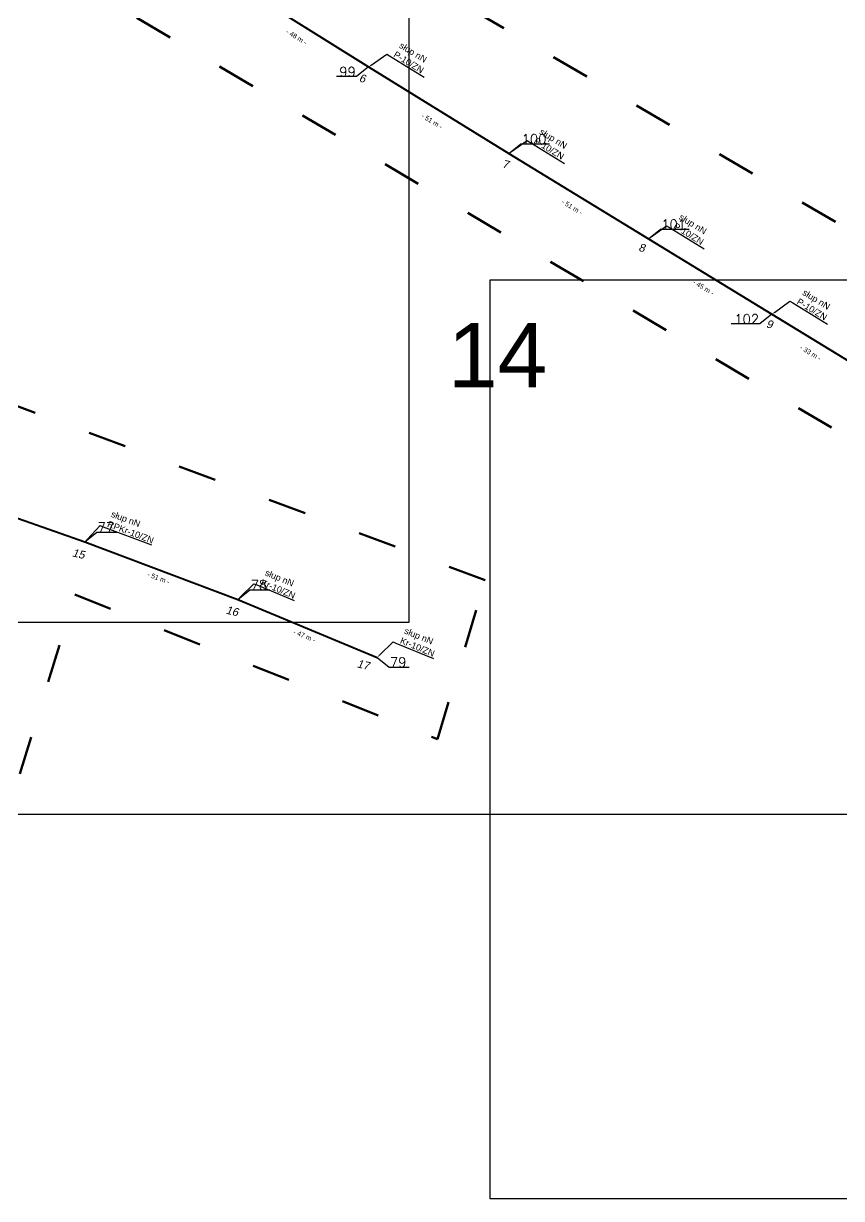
# Model space of a CAD drawing. Header units: metres. Extents: x 7540627 to 7542972, y 5787273 to 5789259.
# Drawn here: x 7542431 to 7542686.7, y 5788113.3 to 5788480.3 of the extents above; entities that cross this region are included whole.
import ezdxf
from ezdxf import colors
from ezdxf.entities.mleader import LeaderData, LeaderLine
from ezdxf.math import Vec2, Vec3

# ---------------------------------------------------------------- set-up
doc = ezdxf.new("R2010")
doc.units = ezdxf.units.M
doc.header["$MEASUREMENT"] = 0
doc.linetypes.add('ACAD_ISO03W100', pattern=[30, 12, -18])
for name, color, linetype, lineweight in [('!TELE', 30, 'Continuous', 40), ('!trafo', 6, 'ACAD_ISO03W100', 50), ('_numery slupow etap 4 cz. 2', 7, 'Continuous', 40)]:
    doc.layers.add(name, color=color, linetype=linetype, lineweight=lineweight)
for name, color, linetype in [('!wymiary', 7, 'Continuous'), ('_MM opisy', 7, 'Continuous'), ('makro-numeracja-punktow', 7, 'Continuous')]:
    doc.layers.add(name, color=color, linetype=linetype)
doc.layers.add('WT_arkusze', color=1, linetype='Continuous', plot=False)
doc.styles.add('GeodText', font='romans.shx')
doc.styles.get("Standard").update_dxf_attribs({"font": 'arial.ttf'})
doc.dimstyles.new('opis linie', dxfattribs={"dimtxt": 1.5, "dimasz": 2.5, "dimexe": 1.25, "dimexo": 0.625, "dimgap": 2.5, "dimtad": 4, "dimdec": 0, "dimtxsty": 'Standard', "dimcen": 2.5, "dimse1": 1, "dimse2": 1, "dimsd1": 1, "dimsd2": 1, "dimclrt": 256, "dimazin": 3, "dimtfac": 1, "dimtdec": 0, "dimtmove": 0, "dimatfit": 3, "dimtfill": 1})
doc.dimstyles.get("Standard").update_dxf_attribs({"dimtxt": 2.5, "dimasz": 2.5, "dimexe": 1.25, "dimexo": 0.625, "dimtad": 1, "dimtxsty": 'Standard', "dimcen": 2.5, "dimazin": 3, "dimtfac": 1, "dimtmove": 0, "dimatfit": 3})

# ---------------------------------------------------------------- blocks, each defined once
blk = doc.blocks.new('*D192')
at = {"layer": '!wymiary', "insert": (7542518.86, 5788289.07), "char_height": 1.5, "attachment_point": 5, "rotation": 337.3664, "bg_fill": 3, "box_fill_scale": 1.25, "bg_fill_color": 257, "bg_fill_transparency": 0}
blk.add_mtext('\\A1;- 47 m -', dxfattribs=at)
blk = doc.blocks.new('*D193')
at = {"layer": '!wymiary', "insert": (7542473.26, 5788307.1), "char_height": 1.5, "attachment_point": 5, "rotation": 339.3736, "bg_fill": 3, "box_fill_scale": 1.25, "bg_fill_color": 257, "bg_fill_transparency": 0}
blk.add_mtext('\\A1;- 51 m -', dxfattribs=at)
blk = doc.blocks.new('*D194')
at = {"layer": '!wymiary', "insert": (7542425.66, 5788324.37), "char_height": 1.5, "attachment_point": 5, "rotation": 340.7547, "bg_fill": 3, "box_fill_scale": 1.25, "bg_fill_color": 257, "bg_fill_transparency": 0}
blk.add_mtext('\\A1;- 50 m -', dxfattribs=at)
blk = doc.blocks.new('*D221')
at = {"layer": '!wymiary', "insert": (7542516.37, 5788476.11), "char_height": 1.5, "attachment_point": 5, "rotation": 327.9455, "bg_fill": 3, "box_fill_scale": 1.25, "bg_fill_color": 257, "bg_fill_transparency": 0}
blk.add_mtext('\\A1;- 48 m -', dxfattribs=at)
blk = doc.blocks.new('*D222')
at = {"layer": '!wymiary', "insert": (7542558.72, 5788449.82), "char_height": 1.5, "attachment_point": 5, "rotation": 328.3861, "bg_fill": 3, "box_fill_scale": 1.25, "bg_fill_color": 257, "bg_fill_transparency": 0}
blk.add_mtext('\\A1;- 51 m -', dxfattribs=at)
blk = doc.blocks.new('*D223')
at = {"layer": '!wymiary', "insert": (7542602.48, 5788422.99), "char_height": 1.5, "attachment_point": 5, "rotation": 328.575, "bg_fill": 3, "box_fill_scale": 1.25, "bg_fill_color": 257, "bg_fill_transparency": 0}
blk.add_mtext('\\A1;- 51 m -', dxfattribs=at)
blk = doc.blocks.new('*D224')
at = {"layer": '!wymiary', "insert": (7542643.58, 5788397.87), "char_height": 1.5, "attachment_point": 5, "rotation": 328.5632, "bg_fill": 3, "box_fill_scale": 1.25, "bg_fill_color": 257, "bg_fill_transparency": 0}
blk.add_mtext('\\A1;- 45 m -', dxfattribs=at)
blk = doc.blocks.new('*D225')
at = {"layer": '!wymiary', "insert": (7542677.02, 5788377.45), "char_height": 1.5, "attachment_point": 5, "rotation": 328.6233, "bg_fill": 3, "box_fill_scale": 1.25, "bg_fill_color": 257, "bg_fill_transparency": 0}
blk.add_mtext('\\A1;- 33 m -', dxfattribs=at)

msp = doc.modelspace()

# ---------------------------------------------------------------- linework, layer by layer
at = {"layer": '!TELE'}
for points in [[(7542116.06, 5788604.01), (7542140.65, 5788598.81), (7542170.62, 5788592.6), (7542199.43, 5788586.71), (7542229.31, 5788580.48), (7542259.1, 5788574.41), (7542313.14, 5788560.67), (7542360.54, 5788543.14), (7542409.89, 5788524.88), (7542456.63, 5788507.04), (7542498.09, 5788492.29), (7542538.9, 5788466.74), (7542582.75, 5788439.74), (7542626.38, 5788413.08), (7542664.95, 5788389.51), (7542693.27, 5788372.24), (7542726.2, 5788352), (7542759.19, 5788331.72), (7542798.55, 5788307.83), (7542825.46, 5788294.16)], [(7542064.05, 5788472.74), (7542099.77, 5788459.89), (7542137.32, 5788444.87), (7542179.51, 5788429.76), (7542221.05, 5788414.72), (7542257.98, 5788388.01), (7542310.07, 5788368.75), (7542361.27, 5788350.31), (7542402.74, 5788335.04), (7542450.23, 5788318.46), (7542498.05, 5788300.46), (7542541.58, 5788282.31)]]:
    msp.add_lwpolyline(points, dxfattribs=at)

# ---------------------------------------------------------------- texts
at = {"layer": 'WT_arkusze', "insert": (7542579.2, 5788376.73), "char_height": 20, "attachment_point": 5}
msp.add_mtext('14', dxfattribs=at)

# ---------------------------------------------------------------- next in the draw order: leaders
at = {"layer": '_MM opisy'}
ml = msp.add_multileader_mtext('Standard', dxfattribs=at)
ml.set_content('\\pxql;słup nN\\PP-10/ZN', color=256)
ml.set_leader_properties()
ml.build(insert=Vec2(0, 0))
ml.multileader.update_dxf_attribs({"has_text_frame": 1, "text_left_attachment_type": 5, "text_right_attachment_type": 5, "dogleg_length": 1, "arrow_head_size": 1})
ctx = ml.context
ctx.base_point, ctx.char_height, ctx.arrow_head_size, ctx.landing_gap_size, ctx.plane_origin, ctx.plane_x_axis, ctx.plane_y_axis = Vec3(7542545.42, 5788470.25), 2, 1, 1, Vec3(7542539.62, 5788464.63), Vec3(0.8516, -0.524193), Vec3(0.524193, 0.8516)
ctx.left_attachment, ctx.right_attachment = 5, 5
notes = []
notes.append((ctx, [(0, (1, 1, 0), (7542544.57, 5788470.77), (0.8516, -0.524193), 1, [(0, [(7542538.9, 5788466.74), (7542544.57, 5788470.77)], 0, [])])]))
ctx.mtext.insert, ctx.mtext.text_direction, ctx.mtext.rotation, ctx.mtext.flow_direction = Vec3(7542549.3, 5788474.63), Vec3(0.8516, -0.524193), 5.731418, 5
ctx.mtext.has_bg_fill, ctx.mtext.bg_color, ctx.mtext.bg_scale_factor, ctx.mtext.bg_transparency, ctx.mtext.use_window_bg_color = 1, -1023410175, 1, 0, 1
ml = msp.add_multileader_mtext('Standard', dxfattribs=at)
ml.set_content('\\pxql;słup nN\\PP-10/ZN', color=256)
ml.set_leader_properties()
ml.build(insert=Vec2(0, 0))
ml.multileader.update_dxf_attribs({"has_text_frame": 1, "text_left_attachment_type": 5, "text_right_attachment_type": 5, "dogleg_length": 1, "arrow_head_size": 1})
ctx = ml.context
ctx.base_point, ctx.char_height, ctx.arrow_head_size, ctx.landing_gap_size, ctx.plane_origin, ctx.plane_x_axis, ctx.plane_y_axis = Vec3(7542589.26, 5788443.28), 2, 1, 1, Vec3(7542583.48, 5788437.64), Vec3(0.853323, -0.521382), Vec3(0.521382, 0.853323)
ctx.left_attachment, ctx.right_attachment = 5, 5
notes.append((ctx, [(0, (1, 1, 0), (7542588.41, 5788443.8), (0.853323, -0.521382), 1, [(0, [(7542582.75, 5788439.74), (7542588.41, 5788443.8)], 0, [])])]))
ctx.mtext.insert, ctx.mtext.text_direction, ctx.mtext.rotation, ctx.mtext.flow_direction = Vec3(7542593.12, 5788447.68), Vec3(0.853323, -0.521382), 5.734716, 5
ctx.mtext.has_bg_fill, ctx.mtext.bg_color, ctx.mtext.bg_scale_factor, ctx.mtext.bg_transparency, ctx.mtext.use_window_bg_color = 1, -1023410175, 1, 0, 1
ml = msp.add_multileader_mtext('Standard', dxfattribs=at)
ml.set_content('\\pxql;słup nN\\PP-10/ZN', color=256)
ml.set_leader_properties()
ml.build(insert=Vec2(0, 0))
ml.multileader.update_dxf_attribs({"has_text_frame": 1, "text_left_attachment_type": 5, "text_right_attachment_type": 5, "dogleg_length": 1, "arrow_head_size": 1})
ctx = ml.context
ctx.base_point, ctx.char_height, ctx.arrow_head_size, ctx.landing_gap_size, ctx.plane_origin, ctx.plane_x_axis, ctx.plane_y_axis = Vec3(7542632.89, 5788416.62), 2, 1, 1, Vec3(7542627.11, 5788410.98), Vec3(0.853216, -0.521557), Vec3(0.521557, 0.853216)
ctx.left_attachment, ctx.right_attachment = 5, 5
notes.append((ctx, [(0, (1, 1, 0), (7542632.04, 5788417.14), (0.853216, -0.521557), 1, [(0, [(7542626.38, 5788413.08), (7542632.04, 5788417.14)], 0, [])])]))
ctx.mtext.insert, ctx.mtext.text_direction, ctx.mtext.rotation, ctx.mtext.flow_direction = Vec3(7542636.75, 5788421.02), Vec3(0.853216, -0.521557), 5.73451, 5
ctx.mtext.has_bg_fill, ctx.mtext.bg_color, ctx.mtext.bg_scale_factor, ctx.mtext.bg_transparency, ctx.mtext.use_window_bg_color = 1, -1023410175, 1, 0, 1
ml = msp.add_multileader_mtext('Standard', dxfattribs=at)
ml.set_content('\\pxql;słup nN\\PP-10/ZN', color=256)
ml.set_leader_properties()
ml.build(insert=Vec2(0, 0))
ml.multileader.update_dxf_attribs({"has_text_frame": 1, "text_left_attachment_type": 5, "text_right_attachment_type": 5, "dogleg_length": 1, "arrow_head_size": 1})
ctx = ml.context
ctx.base_point, ctx.char_height, ctx.arrow_head_size, ctx.landing_gap_size, ctx.plane_origin, ctx.plane_x_axis, ctx.plane_y_axis = Vec3(7542671.46, 5788393.05), 2, 1, 1, Vec3(7542665.68, 5788387.4), Vec3(0.853762, -0.520663), Vec3(0.520663, 0.853762)
ctx.left_attachment, ctx.right_attachment = 5, 5
notes.append((ctx, [(0, (1, 1, 0), (7542670.6, 5788393.57), (0.853762, -0.520663), 1, [(0, [(7542664.95, 5788389.51), (7542670.6, 5788393.57)], 0, [])])]))
ctx.mtext.insert, ctx.mtext.text_direction, ctx.mtext.rotation, ctx.mtext.flow_direction = Vec3(7542675.31, 5788397.45), Vec3(0.853762, -0.520663), 5.735558, 5
ctx.mtext.has_bg_fill, ctx.mtext.bg_color, ctx.mtext.bg_scale_factor, ctx.mtext.bg_transparency, ctx.mtext.use_window_bg_color = 1, -1023410175, 1, 0, 1
ml = msp.add_multileader_mtext('Standard', dxfattribs=at)
ml.set_content('\\pxql;słup nN\\PRPKr-10/ZN', color=256)
ml.set_leader_properties()
ml.build(insert=Vec2(0, 0))
ml.multileader.update_dxf_attribs({"has_text_frame": 1, "text_left_attachment_type": 5, "text_right_attachment_type": 5, "dogleg_length": 1, "arrow_head_size": 1})
ctx = ml.context
ctx.base_point, ctx.char_height, ctx.arrow_head_size, ctx.landing_gap_size, ctx.plane_origin, ctx.plane_x_axis, ctx.plane_y_axis = Vec3(7542455.96, 5788323.14), 2, 1, 1, Vec3(7542451.34, 5788316.52), Vec3(0.935897, -0.352273), Vec3(0.352273, 0.935897)
ctx.left_attachment, ctx.right_attachment = 5, 5
notes.append((ctx, [(0, (1, 1, 0), (7542455.03, 5788323.5), (0.935897, -0.352273), 1, [(0, [(7542450.23, 5788318.46), (7542455.03, 5788323.5)], 0, [])])]))
ctx.mtext.insert, ctx.mtext.text_direction, ctx.mtext.rotation, ctx.mtext.flow_direction = Vec3(7542458.93, 5788328.19), Vec3(0.935897, -0.352273), 5.923187, 5
ctx.mtext.has_bg_fill, ctx.mtext.bg_color, ctx.mtext.bg_scale_factor, ctx.mtext.bg_transparency, ctx.mtext.use_window_bg_color = 1, -1023410175, 1, 0, 1
ml = msp.add_multileader_mtext('Standard', dxfattribs=at)
ml.set_content('\\pxql;słup nN\\PKr-10/ZN', color=256)
ml.set_leader_properties()
ml.build(insert=Vec2(0, 0))
ml.multileader.update_dxf_attribs({"has_text_frame": 1, "text_left_attachment_type": 5, "text_right_attachment_type": 5, "dogleg_length": 1, "arrow_head_size": 1})
ctx = ml.context
ctx.base_point, ctx.char_height, ctx.arrow_head_size, ctx.landing_gap_size, ctx.plane_origin, ctx.plane_x_axis, ctx.plane_y_axis = Vec3(7542503.94, 5788304.94), 2, 1, 1, Vec3(7542499.09, 5788298.48), Vec3(0.922985, -0.384837), Vec3(0.384837, 0.922985)
ctx.left_attachment, ctx.right_attachment = 5, 5
notes.append((ctx, [(0, (1, 1, 0), (7542503.02, 5788305.33), (0.922985, -0.384837), 1, [(0, [(7542498.05, 5788300.46), (7542503.02, 5788305.33)], 0, [])])]))
ctx.mtext.insert, ctx.mtext.text_direction, ctx.mtext.rotation, ctx.mtext.flow_direction = Vec3(7542507.08, 5788309.88), Vec3(0.922985, -0.384837), 5.888154, 5
ctx.mtext.has_bg_fill, ctx.mtext.bg_color, ctx.mtext.bg_scale_factor, ctx.mtext.bg_transparency, ctx.mtext.use_window_bg_color = 1, -1023410175, 1, 0, 1
for ctx, leaders in notes:
    for number, flags, end, landing, length, lines in leaders:
        leader = LeaderData()
        leader.index, (leader.has_last_leader_line, leader.has_dogleg_vector, leader.attachment_direction) = number, flags
        leader.last_leader_point, leader.dogleg_vector, leader.dogleg_length = Vec3(end), Vec3(landing), length
        for number, points, colour, breaks in lines:
            line = LeaderLine()
            line.index, line.vertices, line.color, line.breaks = number, Vec3.list(points), colors.encode_raw_color(colour), breaks
            leader.lines.append(line)
        ctx.leaders.append(leader)

# ---------------------------------------------------------------- next in the draw order: linework, layer by layer
at = {"layer": '!trafo', "color": 3}
for points in [[(7542069.24, 5788579.5), (7542112.55, 5788543.58), (7542130.04, 5788581.62), (7542466.51, 5788482.09), (7542844.03, 5788259.49), (7542866.16, 5788312.53), (7542503.5, 5788524.2), (7542139.52, 5788630.94), (7542169.31, 5788722.61), (7542104.89, 5788742.32), (7542069.24, 5788579.5)], [(7542375.07, 5788226.43), (7542421.08, 5788217.3), (7542447.12, 5788301.92), (7542560.44, 5788256.8), (7542575.33, 5788306.47), (7542418.48, 5788364.73), (7542250.69, 5788428.57)]]:
    msp.add_lwpolyline(points, dxfattribs=at)

# ---------------------------------------------------------------- next in the draw order: texts
at = {"layer": 'makro-numeracja-punktow', "lineweight": 30, "char_height": 3, "attachment_point": 7, "line_spacing_factor": 0.8, "style": 'GeodText'}
for s, insert in [('100', (7542586.75, 5788442.74)), ('101', (7542630.38, 5788416.08)), ('77', (7542454.23, 5788321.46)), ('78', (7542502.05, 5788303.46))]:
    msp.add_mtext(s, dxfattribs=dict(at, insert=insert))

# ---------------------------------------------------------------- next in the draw order: dimensions: what is measured, and where the dimension line sits
at = {"layer": '!wymiary'}
for p1, p2, picture, middle in [((7542498.09, 5788492.29), (7542538.9, 5788466.74), '*D221', (7542516.37, 5788476.11)), ((7542541.58, 5788282.31), (7542498.05, 5788300.46), '*D192', (7542518.86, 5788289.07))]:
    dim = msp.add_aligned_dim(p1=p1, p2=p2, distance=-0.75, dimstyle='opis linie', dxfattribs=at)
    dim.commit()
    dim.dimension.update_dxf_attribs({"geometry": picture, "text_midpoint": middle})

# ---------------------------------------------------------------- next in the draw order: texts
at = {"layer": '_numery slupow etap 4 cz. 2', "oblique": 10}
for s, p in [('16', (7542494.13, 5788296.03)), ('17', (7542535.09, 5788279.26))]:
    msp.add_text(s, height=2.5, rotation=346.8099, dxfattribs=at).set_placement(p)
at = {"layer": 'makro-numeracja-punktow', "lineweight": 30, "insert": (7542534.9, 5788463.74), "char_height": 3, "attachment_point": 9, "line_spacing_factor": 0.8, "style": 'GeodText'}
msp.add_mtext('99', dxfattribs=at)

# ---------------------------------------------------------------- next in the draw order: dimensions: what is measured, and where the dimension line sits
at = {"layer": '!wymiary'}
for p1, p2, picture, middle in [((7542538.9, 5788466.74), (7542582.75, 5788439.74), '*D222', (7542558.72, 5788449.82)), ((7542498.05, 5788300.46), (7542450.23, 5788318.46), '*D193', (7542473.26, 5788307.1))]:
    dim = msp.add_aligned_dim(p1=p1, p2=p2, distance=-0.75, dimstyle='opis linie', dxfattribs=at)
    dim.commit()
    dim.dimension.update_dxf_attribs({"geometry": picture, "text_midpoint": middle})

# ---------------------------------------------------------------- next in the draw order: leaders
at = {"layer": '_MM opisy'}
ml = msp.add_multileader_mtext('Standard', dxfattribs=at)
ml.set_content('\\pxql;słup nN\\PKr-10/ZN', color=256)
ml.set_leader_properties()
ml.build(insert=Vec2(0, 0))
ml.multileader.update_dxf_attribs({"has_text_frame": 1, "text_left_attachment_type": 5, "text_right_attachment_type": 5, "dogleg_length": 1, "arrow_head_size": 1})
ctx = ml.context
ctx.base_point, ctx.char_height, ctx.arrow_head_size, ctx.landing_gap_size, ctx.plane_origin, ctx.plane_x_axis, ctx.plane_y_axis = Vec3(7542547.46, 5788286.8), 2, 1, 1, Vec3(7542542.63, 5788280.34), Vec3(0.923827, -0.38281), Vec3(0.38281, 0.923827)
ctx.left_attachment, ctx.right_attachment = 5, 5
notes = []
notes.append((ctx, [(0, (1, 1, 0), (7542546.54, 5788287.19), (0.923827, -0.38281), 1, [(0, [(7542541.58, 5788282.31), (7542546.54, 5788287.19)], 0, [])])]))
ctx.mtext.insert, ctx.mtext.text_direction, ctx.mtext.rotation, ctx.mtext.flow_direction = Vec3(7542550.6, 5788291.75), Vec3(0.923827, -0.38281), 5.890349, 5
ctx.mtext.has_bg_fill, ctx.mtext.bg_color, ctx.mtext.bg_scale_factor, ctx.mtext.bg_transparency, ctx.mtext.use_window_bg_color = 1, -1023410175, 1, 0, 1
for ctx, leaders in notes:
    for number, flags, end, landing, length, lines in leaders:
        leader = LeaderData()
        leader.index, (leader.has_last_leader_line, leader.has_dogleg_vector, leader.attachment_direction) = number, flags
        leader.last_leader_point, leader.dogleg_vector, leader.dogleg_length = Vec3(end), Vec3(landing), length
        for number, points, colour, breaks in lines:
            line = LeaderLine()
            line.index, line.vertices, line.color, line.breaks = number, Vec3.list(points), colors.encode_raw_color(colour), breaks
            leader.lines.append(line)
        ctx.leaders.append(leader)

# ---------------------------------------------------------------- next in the draw order: texts
at = {"layer": '_numery slupow etap 4 cz. 2', "oblique": 10}
for s, p in [('6', (7542535.76, 5788462.21)), ('15', (7542446.12, 5788313.92))]:
    msp.add_text(s, height=2.5, rotation=346.8099, dxfattribs=at).set_placement(p)
at = {"layer": 'makro-numeracja-punktow', "lineweight": 30, "insert": (7542545.58, 5788279.31), "char_height": 3, "attachment_point": 7, "line_spacing_factor": 0.8, "style": 'GeodText'}
msp.add_mtext('79', dxfattribs=at)

# ---------------------------------------------------------------- next in the draw order: dimensions: what is measured, and where the dimension line sits
at = {"layer": '!wymiary'}
for p1, p2, picture, middle in [((7542582.75, 5788439.74), (7542626.38, 5788413.08), '*D223', (7542602.48, 5788422.99)), ((7542450.23, 5788318.46), (7542402.74, 5788335.04), '*D194', (7542425.66, 5788324.37))]:
    dim = msp.add_aligned_dim(p1=p1, p2=p2, distance=-0.75, dimstyle='opis linie', dxfattribs=at)
    dim.commit()
    dim.dimension.update_dxf_attribs({"geometry": picture, "text_midpoint": middle})

# ---------------------------------------------------------------- next in the draw order: leaders
at = {"layer": 'makro-numeracja-punktow', "lineweight": 30, "has_arrowhead": 0, "annotation_type": 0, "has_hookline": 1, "hookline_direction": 0, "text_width": 5.46, "horizontal_direction": (-1, 0, 0)}
msp.add_leader([(7542538.9, 5788466.74), (7542535.17, 5788463.74), (7542534.99, 5788463.74)], dimstyle='Standard', dxfattribs=at)
at = {"layer": 'makro-numeracja-punktow', "lineweight": 30, "has_arrowhead": 0, "annotation_type": 0, "has_hookline": 1, "hookline_direction": 0, "text_width": 5.46}
for points in [[(7542498.05, 5788300.46), (7542501.78, 5788303.46), (7542501.96, 5788303.46)], [(7542541.58, 5788282.31), (7542545.32, 5788279.31), (7542545.5, 5788279.31)]]:
    msp.add_leader(points, dimstyle='Standard', dxfattribs=at)

# ---------------------------------------------------------------- next in the draw order: linework, layer by layer
at = {"layer": 'WT_arkusze'}
msp.add_lwpolyline([(7542156.82, 5788293.31), (7542551.58, 5788293.31), (7542551.58, 5788580.14), (7542156.82, 5788580.14)], close=True, dxfattribs=at)

# ---------------------------------------------------------------- next in the draw order: texts
at = {"layer": '_numery slupow etap 4 cz. 2', "oblique": 10}
msp.add_text('7', height=2.5, rotation=346.8099, dxfattribs=at).set_placement((7542580.51, 5788435.38))

# ---------------------------------------------------------------- next in the draw order: dimensions: what is measured, and where the dimension line sits
at = {"layer": '!wymiary'}
dim = msp.add_aligned_dim(p1=(7542626.38, 5788413.08), p2=(7542664.95, 5788389.51), distance=-0.75, dimstyle='opis linie', dxfattribs=at)
dim.commit()
dim.dimension.update_dxf_attribs({"geometry": '*D224', "text_midpoint": (7542643.58, 5788397.87)})

# ---------------------------------------------------------------- next in the draw order: leaders
at = {"layer": 'makro-numeracja-punktow', "lineweight": 30, "has_arrowhead": 0, "annotation_type": 0, "has_hookline": 1, "hookline_direction": 0}
for points, text_width in [([(7542582.75, 5788439.74), (7542586.49, 5788442.74), (7542586.67, 5788442.74)], 8.19), ([(7542450.23, 5788318.46), (7542453.96, 5788321.46), (7542454.14, 5788321.46)], 5.46)]:
    msp.add_leader(points, dimstyle='Standard', dxfattribs=dict(at, text_width=text_width))

# ---------------------------------------------------------------- next in the draw order: texts
at = {"layer": '_numery slupow etap 4 cz. 2', "oblique": 10}
msp.add_text('8', height=2.5, rotation=346.8099, dxfattribs=at).set_placement((7542623.1, 5788409.32))
at = {"layer": 'makro-numeracja-punktow', "lineweight": 30, "insert": (7542660.95, 5788386.51), "char_height": 3, "attachment_point": 9, "line_spacing_factor": 0.8, "style": 'GeodText'}
msp.add_mtext('102', dxfattribs=at)

# ---------------------------------------------------------------- next in the draw order: dimensions: what is measured, and where the dimension line sits
at = {"layer": '!wymiary'}
dim = msp.add_aligned_dim(p1=(7542664.95, 5788389.51), p2=(7542693.27, 5788372.24), distance=-0.75, dimstyle='opis linie', dxfattribs=at)
dim.commit()
dim.dimension.update_dxf_attribs({"geometry": '*D225', "text_midpoint": (7542677.02, 5788377.45)})

# ---------------------------------------------------------------- next in the draw order: leaders
at = {"layer": 'makro-numeracja-punktow', "lineweight": 30, "has_arrowhead": 0, "annotation_type": 0, "has_hookline": 1, "hookline_direction": 0, "text_width": 8.19}
msp.add_leader([(7542626.38, 5788413.08), (7542630.12, 5788416.08), (7542630.29, 5788416.08)], dimstyle='Standard', dxfattribs=at)

# ---------------------------------------------------------------- next in the draw order: linework, layer by layer
at = {"layer": 'WT_arkusze'}
for points in [[(7542381.82, 5788233.31), (7542776.58, 5788233.31), (7542776.58, 5788520.14), (7542381.82, 5788520.14)], [(7542576.82, 5788113.31), (7542971.58, 5788113.31), (7542971.58, 5788400.14), (7542576.82, 5788400.14)]]:
    msp.add_lwpolyline(points, close=True, dxfattribs=at)

# ---------------------------------------------------------------- next in the draw order: texts
at = {"layer": '_numery slupow etap 4 cz. 2', "oblique": 10}
msp.add_text('9', height=2.5, rotation=346.8099, dxfattribs=at).set_placement((7542663.02, 5788385.42))

# ---------------------------------------------------------------- next in the draw order: leaders
at = {"layer": 'makro-numeracja-punktow', "lineweight": 30, "has_arrowhead": 0, "annotation_type": 0, "has_hookline": 1, "hookline_direction": 0, "text_width": 8.19, "horizontal_direction": (-1, 0, 0)}
msp.add_leader([(7542664.95, 5788389.51), (7542661.22, 5788386.51), (7542661.04, 5788386.51)], dimstyle='Standard', dxfattribs=at)

doc.saveas('drawing.dxf')
